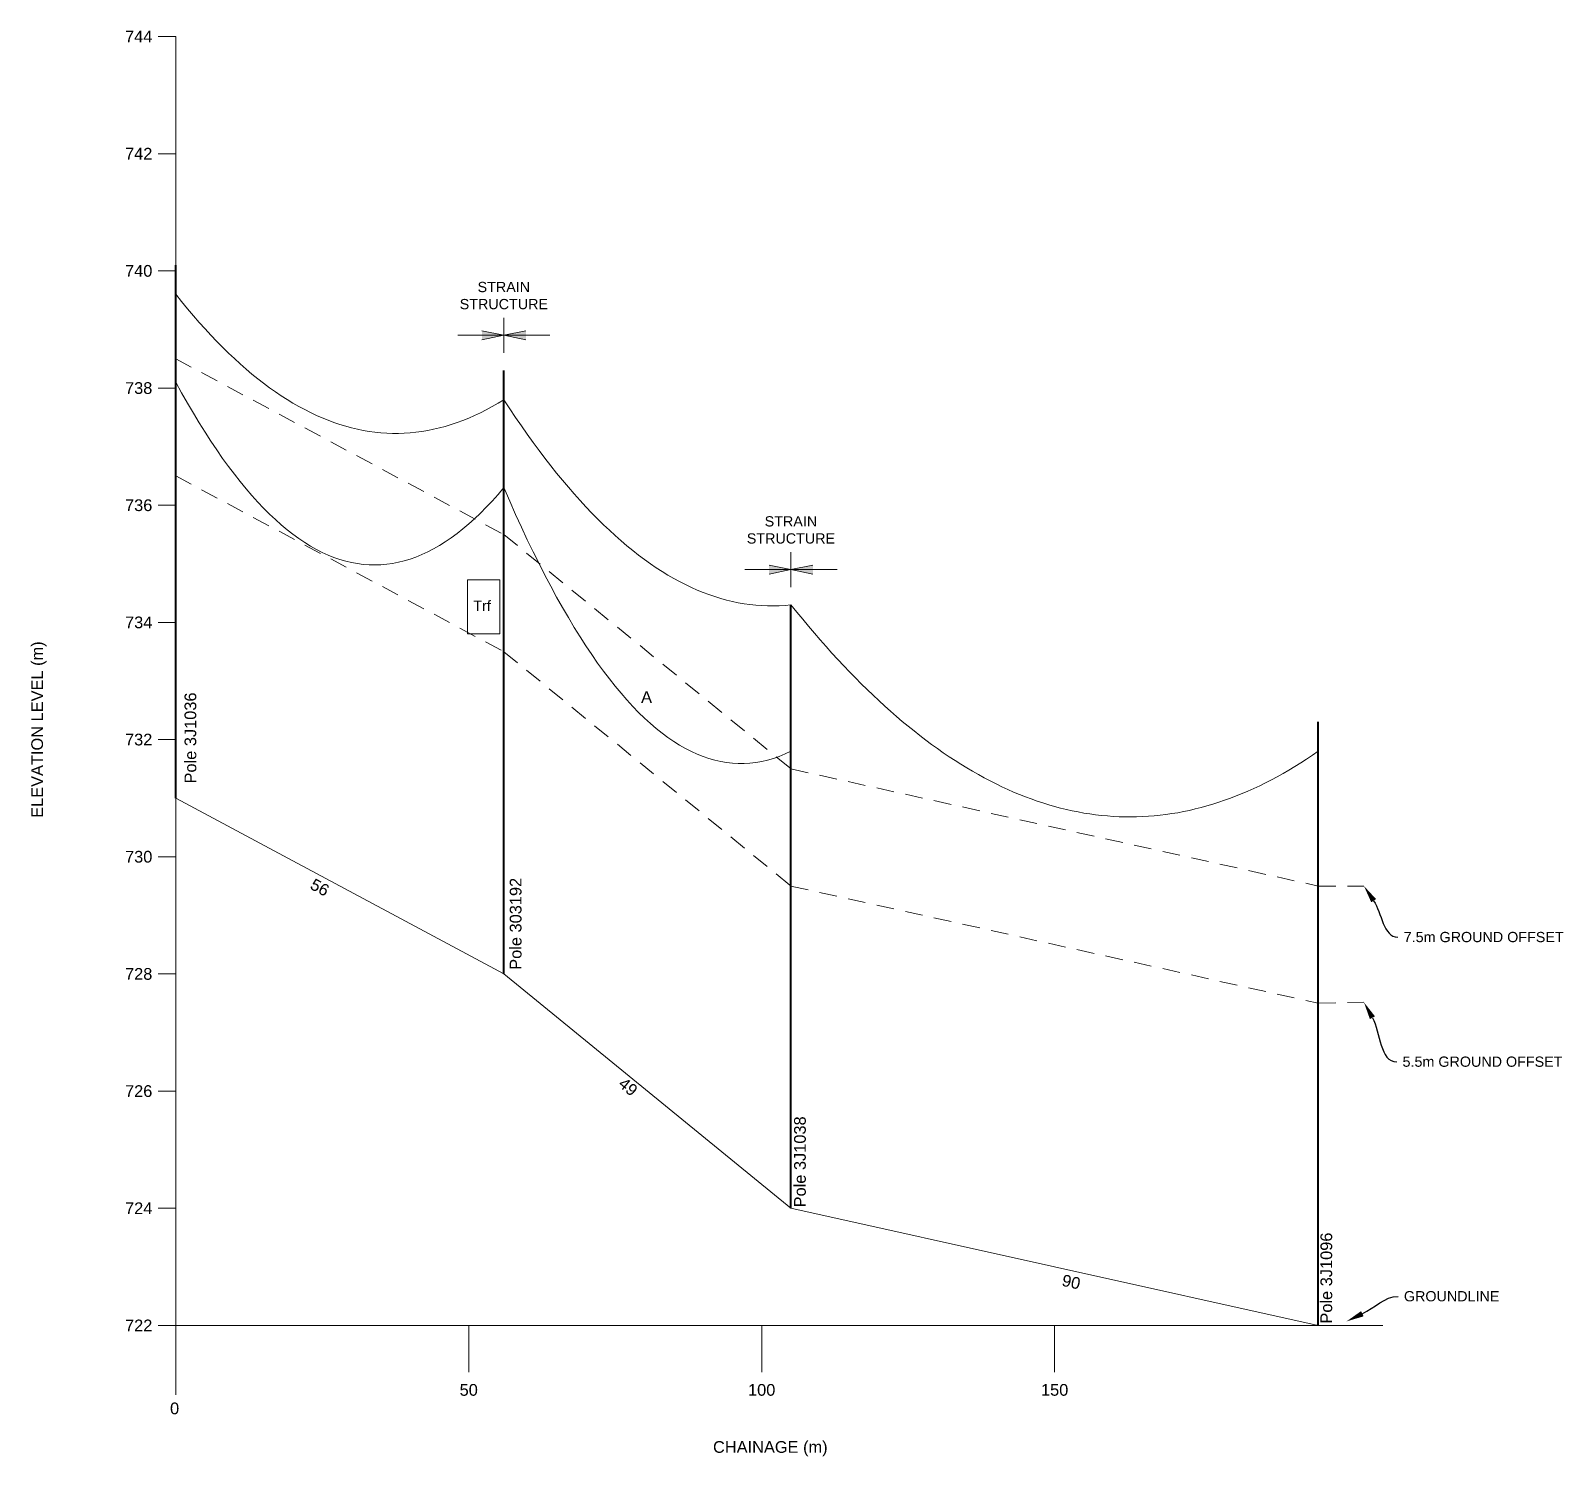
# Model space of a CAD drawing. Header units: metres. Extents: x 250871 to 255994, y 6164531 to 6169422.
# Drawn here: x 255732.9 to 255994.5, y 6165984.9 to 6166228.3 of the extents above; entities that cross this region are included whole.
import ezdxf
from ezdxf import colors
from ezdxf.entities.mleader import LeaderData, LeaderLine
from ezdxf.enums import TextEntityAlignment as Align
from ezdxf.math import Vec2, Vec3

# ---------------------------------------------------------------- set-up
doc = ezdxf.new("R2010")
doc.units = ezdxf.units.M
doc.linetypes.add('Dash', pattern=[5, 3, -2])
doc.layers.add('_User Miscellaneous3', color=51, linetype='Continuous', lineweight=13)
doc.styles.add('iecARIAL', font='arial.ttf', dxfattribs={"height": 2})
doc.styles.get("Standard").update_dxf_attribs({"font": 'arial.ttf'})

msp = doc.modelspace()

# ---------------------------------------------------------------- hatches: boundary and pattern name
at = {"layer": '_User Miscellaneous3'}
h = msp.add_hatch(color=256, dxfattribs=at)
h.dxf.hatch_style = 1
h.paths.add_polyline_path([(255813.674, 6166176.284), (255813.674, 6166176.285), (255813.673, 6166176.285)])
h.paths.add_polyline_path([(255813.673, 6166176.285), (255813.674, 6166176.285), (255813.674, 6166176.286)])
h.paths.add_polyline_path([(255809.923, 6166175.535), (255813.673, 6166176.285), (255809.923, 6166176.285)])
h.paths.add_polyline_path([(255809.923, 6166176.285), (255813.673, 6166176.285), (255809.923, 6166177.035)])
h = msp.add_hatch(color=256, dxfattribs=at)
h.dxf.hatch_style = 1
h.paths.add_polyline_path([(255813.672, 6166176.284), (255813.672, 6166176.285), (255813.673, 6166176.285)])
h.paths.add_polyline_path([(255813.673, 6166176.285), (255813.672, 6166176.285), (255813.672, 6166176.286)])
h.paths.add_polyline_path([(255817.423, 6166175.535), (255813.673, 6166176.285), (255817.423, 6166176.285)])
h.paths.add_polyline_path([(255817.423, 6166176.285), (255813.673, 6166176.285), (255817.423, 6166177.035)])
h = msp.add_hatch(color=256, dxfattribs=at)
h.dxf.hatch_style = 1
h.paths.add_polyline_path([(255862.674, 6166136.284), (255862.674, 6166136.285), (255862.673, 6166136.285)])
h.paths.add_polyline_path([(255862.673, 6166136.285), (255862.674, 6166136.285), (255862.674, 6166136.286)])
h.paths.add_polyline_path([(255858.923, 6166135.535), (255862.673, 6166136.285), (255858.923, 6166136.285)])
h.paths.add_polyline_path([(255858.923, 6166136.285), (255862.673, 6166136.285), (255858.923, 6166137.035)])
h = msp.add_hatch(color=256, dxfattribs=at)
h.dxf.hatch_style = 1
h.paths.add_polyline_path([(255862.672, 6166136.284), (255862.672, 6166136.285), (255862.673, 6166136.285)])
h.paths.add_polyline_path([(255862.673, 6166136.285), (255862.672, 6166136.285), (255862.672, 6166136.286)])
h.paths.add_polyline_path([(255866.423, 6166135.535), (255862.673, 6166136.285), (255866.423, 6166136.285)])
h.paths.add_polyline_path([(255866.423, 6166136.285), (255862.673, 6166136.285), (255866.423, 6166137.035)])

# ---------------------------------------------------------------- linework, layer by layer
for p, q in [((255757.673, 6166227.285), (255754.673, 6166227.285)), ((255757.673, 6165995.439), (255757.673, 6166227.285)), ((255757.673, 6166207.285), (255754.673, 6166207.285)), ((255757.673, 6166187.285), (255754.673, 6166187.285)), ((255813.673, 6166179.285), (255813.673, 6166173.285)), ((255813.673, 6166176.285), (255809.923, 6166177.035)), ((255813.673, 6166176.285), (255817.423, 6166177.035)), ((255813.673, 6166176.285), (255805.81, 6166176.285)), ((255813.673, 6166176.285), (255809.923, 6166175.535)), ((255813.673, 6166176.285), (255821.536, 6166176.285)), ((255813.673, 6166176.285), (255817.423, 6166175.535)), ((255757.673, 6166167.285), (255754.673, 6166167.285)), ((255757.673, 6166147.285), (255754.673, 6166147.285)), ((255862.673, 6166139.285), (255862.673, 6166133.285)), ((255862.673, 6166136.285), (255854.81, 6166136.285)), ((255862.673, 6166136.285), (255858.923, 6166137.035)), ((255862.673, 6166136.285), (255858.923, 6166135.535)), ((255862.673, 6166136.285), (255866.423, 6166137.035)), ((255862.673, 6166136.285), (255870.536, 6166136.285)), ((255862.673, 6166136.285), (255866.423, 6166135.535)), ((255757.673, 6166127.285), (255754.673, 6166127.285)), ((255757.673, 6166107.285), (255754.673, 6166107.285)), ((255757.673, 6166097.285), (255813.673, 6166067.285)), ((255757.673, 6166087.285), (255754.673, 6166087.285)), ((255757.673, 6166067.285), (255754.673, 6166067.285)), ((255813.673, 6166067.285), (255862.673, 6166027.285)), ((255757.673, 6166047.285), (255754.673, 6166047.285)), ((255757.673, 6166027.285), (255754.673, 6166027.285)), ((255862.673, 6166027.285), (255952.673, 6166007.285)), ((255757.673, 6166007.285), (255754.673, 6166007.285)), ((255757.673, 6166007.285), (255963.673, 6166007.285)), ((255807.673, 6165999.285), (255807.673, 6166007.285)), ((255857.673, 6165999.285), (255857.673, 6166007.285)), ((255907.673, 6165999.285), (255907.673, 6166007.285)), ((255952.673, 6166007.285), (255963.673, 6166007.285))]:
    msp.add_line(p, q, dxfattribs=at)
at = {"layer": '_User Miscellaneous3', "lineweight": 40}
for p, q in [((255757.673, 6166097.285), (255757.673, 6166188.285)), ((255813.673, 6166067.285), (255813.673, 6166170.285)), ((255862.673, 6166027.285), (255862.673, 6166130.285)), ((255952.673, 6166007.285), (255952.673, 6166110.285))]:
    msp.add_line(p, q, dxfattribs=at)
at = {"layer": '_User Miscellaneous3', "linetype": 'Dash'}
for p, q in [((255757.673, 6166172.285), (255813.673, 6166142.285)), ((255757.673, 6166152.285), (255813.673, 6166122.285)), ((255813.673, 6166142.285), (255862.673, 6166102.285)), ((255813.673, 6166122.285), (255862.673, 6166082.285)), ((255862.673, 6166102.285), (255952.673, 6166082.285)), ((255862.673, 6166082.285), (255952.673, 6166062.285)), ((255952.673, 6166082.285), (255960.466, 6166082.285)), ((255952.673, 6166062.285), (255960.466, 6166062.439))]:
    msp.add_line(p, q, dxfattribs=at)
at = {"layer": '_User Miscellaneous3'}
for points in [[(255757.673, 6166183.285), (255758.673, 6166182.035), (255759.673, 6166180.818), (255760.673, 6166179.636), (255761.673, 6166178.488), (255762.673, 6166177.373), (255763.673, 6166176.293), (255764.673, 6166175.246), (255765.673, 6166174.233), (255766.673, 6166173.254), (255767.673, 6166172.308), (255768.673, 6166171.397), (255769.673, 6166170.519), (255770.673, 6166169.676), (255771.673, 6166168.865), (255772.673, 6166168.089), (255773.673, 6166167.347), (255774.673, 6166166.638), (255775.673, 6166165.963), (255776.673, 6166165.322), (255777.673, 6166164.714), (255778.673, 6166164.141), (255779.673, 6166163.6), (255780.673, 6166163.094), (255781.673, 6166162.622), (255782.673, 6166162.183), (255783.673, 6166161.777), (255784.673, 6166161.406), (255785.673, 6166161.068), (255786.673, 6166160.764), (255787.673, 6166160.494), (255788.673, 6166160.257), (255789.673, 6166160.054), (255790.673, 6166159.884), (255791.673, 6166159.749), (255792.673, 6166159.647), (255793.673, 6166159.578), (255794.673, 6166159.544), (255795.673, 6166159.543), (255796.673, 6166159.575), (255797.673, 6166159.642), (255798.673, 6166159.742), (255799.673, 6166159.875), (255800.673, 6166160.043), (255801.673, 6166160.244), (255802.673, 6166160.479), (255803.673, 6166160.747), (255804.673, 6166161.049), (255805.673, 6166161.385), (255806.673, 6166161.754), (255807.673, 6166162.158), (255808.673, 6166162.595), (255809.673, 6166163.065), (255810.673, 6166163.569), (255811.673, 6166164.108), (255812.673, 6166164.679), (255813.673, 6166165.285)], [(255757.673, 6166168.285), (255758.673, 6166166.468), (255759.673, 6166164.705), (255760.673, 6166162.998), (255761.673, 6166161.345), (255762.673, 6166159.747), (255763.673, 6166158.204), (255764.673, 6166156.716), (255765.673, 6166155.282), (255766.673, 6166153.903), (255767.673, 6166152.579), (255768.673, 6166151.309), (255769.673, 6166150.093), (255770.673, 6166148.932), (255771.673, 6166147.826), (255772.673, 6166146.774), (255773.673, 6166145.776), (255774.673, 6166144.832), (255775.673, 6166143.943), (255776.673, 6166143.108), (255777.673, 6166142.328), (255778.673, 6166141.601), (255779.673, 6166140.929), (255780.673, 6166140.311), (255781.673, 6166139.747), (255782.673, 6166139.237), (255783.673, 6166138.782), (255784.673, 6166138.381), (255785.673, 6166138.033), (255786.673, 6166137.74), (255787.673, 6166137.501), (255788.673, 6166137.316), (255789.673, 6166137.185), (255790.673, 6166137.109), (255791.673, 6166137.086), (255792.673, 6166137.117), (255793.673, 6166137.203), (255794.673, 6166137.342), (255795.673, 6166137.536), (255796.673, 6166137.784), (255797.673, 6166138.085), (255798.673, 6166138.441), (255799.673, 6166138.851), (255800.673, 6166139.316), (255801.673, 6166139.834), (255802.673, 6166140.407), (255803.673, 6166141.033), (255804.673, 6166141.714), (255805.673, 6166142.449), (255806.673, 6166143.239), (255807.673, 6166144.082), (255808.673, 6166144.98), (255809.673, 6166145.932), (255810.673, 6166146.939), (255811.673, 6166148), (255812.673, 6166149.115), (255813.673, 6166150.285)], [(255813.673, 6166165.285), (255814.673, 6166163.758), (255815.673, 6166162.266), (255816.673, 6166160.808), (255817.673, 6166159.383), (255818.673, 6166157.993), (255819.673, 6166156.637), (255820.673, 6166155.314), (255821.673, 6166154.026), (255822.673, 6166152.771), (255823.673, 6166151.55), (255824.673, 6166150.364), (255825.673, 6166149.211), (255826.673, 6166148.092), (255827.673, 6166147.006), (255828.673, 6166145.955), (255829.673, 6166144.938), (255830.673, 6166143.954), (255831.673, 6166143.004), (255832.673, 6166142.088), (255833.673, 6166141.206), (255834.673, 6166140.357), (255835.673, 6166139.542), (255836.673, 6166138.762), (255837.673, 6166138.014), (255838.673, 6166137.301), (255839.673, 6166136.621), (255840.673, 6166135.975), (255841.673, 6166135.363), (255842.673, 6166134.784), (255843.673, 6166134.239), (255844.673, 6166133.728), (255845.673, 6166133.251), (255846.673, 6166132.807), (255847.673, 6166132.397), (255848.673, 6166132.02), (255849.673, 6166131.678), (255850.673, 6166131.368), (255851.673, 6166131.093), (255852.673, 6166130.851), (255853.673, 6166130.643), (255854.673, 6166130.469), (255855.673, 6166130.328), (255856.673, 6166130.221), (255857.673, 6166130.147), (255858.673, 6166130.108), (255859.673, 6166130.101), (255860.673, 6166130.129), (255861.673, 6166130.19), (255862.673, 6166130.285)], [(255813.673, 6166150.285), (255814.673, 6166147.975), (255815.673, 6166145.724), (255816.673, 6166143.532), (255817.673, 6166141.399), (255818.673, 6166139.324), (255819.673, 6166137.308), (255820.673, 6166135.35), (255821.673, 6166133.45), (255822.673, 6166131.609), (255823.673, 6166129.826), (255824.673, 6166128.101), (255825.673, 6166126.434), (255826.673, 6166124.825), (255827.673, 6166123.275), (255828.673, 6166121.782), (255829.673, 6166120.347), (255830.673, 6166118.971), (255831.673, 6166117.652), (255832.673, 6166116.39), (255833.673, 6166115.187), (255834.673, 6166114.041), (255835.673, 6166112.953), (255836.673, 6166111.922), (255837.673, 6166110.949), (255838.673, 6166110.034), (255839.673, 6166109.176), (255840.673, 6166108.376), (255841.673, 6166107.633), (255842.673, 6166106.948), (255843.673, 6166106.32), (255844.673, 6166105.749), (255845.673, 6166105.236), (255846.673, 6166104.78), (255847.673, 6166104.382), (255848.673, 6166104.041), (255849.673, 6166103.757), (255850.673, 6166103.531), (255851.673, 6166103.362), (255852.673, 6166103.25), (255853.673, 6166103.195), (255854.673, 6166103.198), (255855.673, 6166103.258), (255856.673, 6166103.376), (255857.673, 6166103.551), (255858.673, 6166103.783), (255859.673, 6166104.072), (255860.673, 6166104.419), (255861.673, 6166104.823), (255862.673, 6166105.285)], [(255862.673, 6166130.285), (255863.673, 6166129.042), (255864.673, 6166127.821), (255865.673, 6166126.621), (255866.673, 6166125.443), (255867.673, 6166124.288), (255868.673, 6166123.154), (255869.673, 6166122.041), (255870.673, 6166120.951), (255871.673, 6166119.882), (255872.673, 6166118.835), (255873.673, 6166117.809), (255874.673, 6166116.806), (255875.673, 6166115.824), (255876.673, 6166114.864), (255877.673, 6166113.926), (255878.673, 6166113.009), (255879.673, 6166112.114), (255880.673, 6166111.241), (255881.673, 6166110.389), (255882.673, 6166109.559), (255883.673, 6166108.751), (255884.673, 6166107.965), (255885.673, 6166107.2), (255886.673, 6166106.457), (255887.673, 6166105.736), (255888.673, 6166105.036), (255889.673, 6166104.358), (255890.673, 6166103.702), (255891.673, 6166103.067), (255892.673, 6166102.454), (255893.673, 6166101.863), (255894.673, 6166101.293), (255895.673, 6166100.746), (255896.673, 6166100.219), (255897.673, 6166099.715), (255898.673, 6166099.232), (255899.673, 6166098.77), (255900.673, 6166098.331), (255901.673, 6166097.913), (255902.673, 6166097.516), (255903.673, 6166097.142), (255904.673, 6166096.788), (255905.673, 6166096.457), (255906.673, 6166096.147), (255907.673, 6166095.859), (255908.673, 6166095.593), (255909.673, 6166095.348), (255910.673, 6166095.124), (255911.673, 6166094.923), (255912.673, 6166094.743), (255913.673, 6166094.584), (255914.673, 6166094.448), (255915.673, 6166094.333), (255916.673, 6166094.239), (255917.673, 6166094.167), (255918.673, 6166094.117), (255919.673, 6166094.089), (255920.673, 6166094.082), (255921.673, 6166094.096), (255922.673, 6166094.133), (255923.673, 6166094.191), (255924.673, 6166094.27), (255925.673, 6166094.371), (255926.673, 6166094.494), (255927.673, 6166094.639), (255928.673, 6166094.805), (255929.673, 6166094.993), (255930.673, 6166095.202), (255931.673, 6166095.433), (255932.673, 6166095.686), (255933.673, 6166095.96), (255934.673, 6166096.256), (255935.673, 6166096.573), (255936.673, 6166096.913), (255937.673, 6166097.274), (255938.673, 6166097.656), (255939.673, 6166098.06), (255940.673, 6166098.486), (255941.673, 6166098.933), (255942.673, 6166099.402), (255943.673, 6166099.893), (255944.673, 6166100.406), (255945.673, 6166100.94), (255946.673, 6166101.495), (255947.673, 6166102.073), (255948.673, 6166102.672), (255949.673, 6166103.293), (255950.673, 6166103.935), (255951.673, 6166104.599), (255952.673, 6166105.285)]]:
    msp.add_lwpolyline(points, dxfattribs=at)
msp.add_lwpolyline([(255807.46, 6166134.575), (255812.968, 6166134.575), (255812.968, 6166125.314), (255807.46, 6166125.314)], close=True, dxfattribs=at)

# ---------------------------------------------------------------- texts
for s, p in [('744', (255753.673, 6166227.285)), ('742', (255753.673, 6166207.285)), ('740', (255753.673, 6166187.285)), ('738', (255753.673, 6166167.285)), ('736', (255753.673, 6166147.285)), ('734', (255753.673, 6166127.285)), ('732', (255753.673, 6166107.285)), ('730', (255753.673, 6166087.285)), ('728', (255753.673, 6166067.285)), ('726', (255753.673, 6166047.285)), ('724', (255753.673, 6166027.285)), ('722', (255753.673, 6166007.285))]:
    msp.add_text(s, height=2, dxfattribs=at).set_placement(p, align=Align.MIDDLE_RIGHT)
msp.add_text('ELEVATION LEVEL (m)', height=2, rotation=90, dxfattribs=at).set_placement((255733.01, 6166108.985), align=Align.TOP_CENTER)
at = {"layer": '_User Miscellaneous3', "style": 'iecARIAL'}
for s, rotation, p in [('Pole 3J1036', 90, (255759.167, 6166107.554)), ('56', 331.82141, (255782.737, 6166082.939)), ('Pole 303192', 90, (255814.677, 6166075.835)), ('49', 320.77433, (255835.519, 6166048.803)), ('Pole 3J1038', 90, (255863.202, 6166035.205)), ('Pole 3J1096', 90, (255953.041, 6166015.367)), ('90', 347.47119, (255910.727, 6166015.693))]:
    msp.add_text(s, height=2, rotation=rotation, dxfattribs=at).set_placement(p, align=Align.TOP_CENTER)
at = {"layer": '_User Miscellaneous3'}
for s, p in [('A', (255838.022, 6166115.543)), ('50', (255807.673, 6165997.285)), ('100', (255857.673, 6165997.285)), ('150', (255907.673, 6165997.285)), ('0', (255757.473, 6165994.125)), ('CHAINAGE (m)', (255859.148, 6165987.542))]:
    msp.add_text(s, height=2, dxfattribs=at).set_placement(p, align=Align.TOP_CENTER)
at = {"layer": '_User Miscellaneous3', "char_height": 1.75, "width": 10.17129, "attachment_point": 5, "style": 'iecARIAL'}
for s, insert in [('STRAIN STRUCTURE', (255813.667, 6166183.061)), ('STRAIN STRUCTURE', (255862.667, 6166143.061)), ('Trf', (255809.956, 6166130.121))]:
    msp.add_mtext(s, dxfattribs=dict(at, insert=insert))

# ---------------------------------------------------------------- leaders
at = {"layer": '_User Miscellaneous3'}
ml = msp.add_multileader_mtext('Standard', dxfattribs=at)
ml.set_content('{\\C7;7.5m GROUND OFFSET}', color=256)
ml.set_leader_properties()
ml.build(insert=Vec2(0, 0))
ml.multileader.update_dxf_attribs({"leader_type": 2, "text_left_attachment_type": 2, "text_right_attachment_type": 2, "dogleg_length": 0.01, "arrow_head_size": 3})
ctx = ml.context
ctx.base_point, ctx.char_height, ctx.arrow_head_size, ctx.landing_gap_size, ctx.plane_origin = Vec3(255966.256, 6166073.55), 1.75, 3, 1, Vec3(256029.737, 6166082.894)
ctx.left_attachment, ctx.right_attachment = 2, 2
notes = []
notes.append((ctx, [(0, (1, 1, 0), (255966.246, 6166073.55), (1, 0), 0.01, [(0, [(255960.466, 6166082.285)], 0, [])])]))
ctx.mtext.insert, ctx.mtext.flow_direction = Vec3(255967.256, 6166074.456), 5
ml = msp.add_multileader_mtext('Standard', dxfattribs=at)
ml.set_content('{\\C7;5.5m GROUND OFFSET}', color=256)
ml.set_leader_properties()
ml.build(insert=Vec2(0, 0))
ml.multileader.update_dxf_attribs({"leader_type": 2, "text_left_attachment_type": 2, "text_right_attachment_type": 2, "dogleg_length": 0.01, "arrow_head_size": 3})
ctx = ml.context
ctx.base_point, ctx.char_height, ctx.arrow_head_size, ctx.landing_gap_size, ctx.plane_origin = Vec3(255966.055, 6166052.276), 1.75, 3, 1, Vec3(256029.737, 6166063.048)
ctx.left_attachment, ctx.right_attachment = 2, 2
notes.append((ctx, [(0, (1, 1, 0), (255966.045, 6166052.276), (1, 0), 0.01, [(0, [(255960.466, 6166062.439)], 0, [])])]))
ctx.mtext.insert, ctx.mtext.flow_direction = Vec3(255967.055, 6166053.182), 5
ml = msp.add_multileader_mtext('Standard', dxfattribs=at)
ml.set_content('{\\C7;GROUNDLINE}', color=256)
ml.set_leader_properties()
ml.build(insert=Vec2(0, 0))
ml.multileader.update_dxf_attribs({"leader_type": 2, "text_left_attachment_type": 2, "text_right_attachment_type": 2, "dogleg_length": 0.01, "arrow_head_size": 3})
ctx = ml.context
ctx.base_point, ctx.char_height, ctx.arrow_head_size, ctx.landing_gap_size, ctx.plane_origin = Vec3(255966.288, 6166012.241), 1.75, 3, 1, Vec3(256026.011, 6166025.724)
ctx.left_attachment, ctx.right_attachment = 2, 2
notes.append((ctx, [(0, (1, 1, 0), (255966.278, 6166012.241), (1, 0), 0.01, [(0, [(255957.488, 6166007.974)], 0, [])])]))
ctx.mtext.insert, ctx.mtext.flow_direction = Vec3(255967.288, 6166013.146), 5
for ctx, leaders in notes:
    for number, flags, end, landing, length, lines in leaders:
        leader = LeaderData()
        leader.index, (leader.has_last_leader_line, leader.has_dogleg_vector, leader.attachment_direction) = number, flags
        leader.last_leader_point, leader.dogleg_vector, leader.dogleg_length = Vec3(end), Vec3(landing), length
        for number, points, colour, breaks in lines:
            line = LeaderLine()
            line.index, line.vertices, line.color, line.breaks = number, Vec3.list(points), colors.encode_raw_color(colour), breaks
            leader.lines.append(line)
        ctx.leaders.append(leader)

doc.saveas('drawing.dxf')
